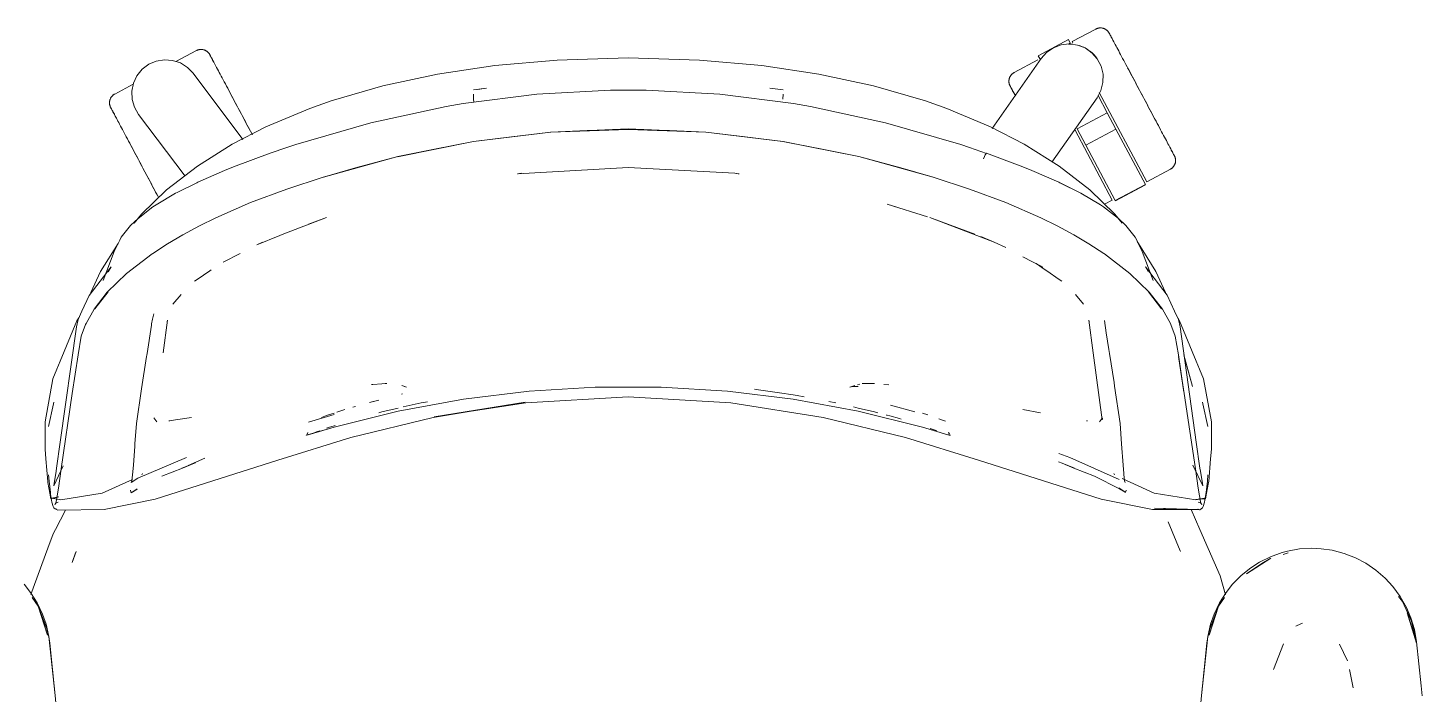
# Model space of a CAD drawing. Header units: millimetres. Extents: x 155927 to 317870, y -36033 to 97293.
# Drawn here: x 157678 to 158249, y 21610 to 21883 of the extents above; entities that cross this region are included whole.
import ezdxf

# ---------------------------------------------------------------- set-up
doc = ezdxf.new("R2010")
doc.units = ezdxf.units.MM
doc.header["$MEASUREMENT"] = 0
doc.layers.add('G-IMPT', color=8, linetype='CONTINUOUS', lineweight=9)
doc.layers.add('I-FURN', color=8, linetype='CONTINUOUS', lineweight=9)

msp = doc.modelspace()

# ---------------------------------------------------------------- linework, layer by layer
at = {"layer": 'G-IMPT'}
for p, q in [((157868.96, 21867.08), (157845.54, 21863.59)), ((157894.53, 21869.34), (157868.96, 21867.08)), ((157923.67, 21870.19), (157894.53, 21869.34)), ((157952.82, 21869.34), (157923.67, 21870.19)), ((157978.39, 21867.08), (157952.82, 21869.34)), ((158001.81, 21863.59), (157978.39, 21867.08)), ((157823.18, 21858.77), (157845.54, 21863.59)), ((158024.17, 21858.77), (158001.81, 21863.59)), ((157801.94, 21852.6), (157823.18, 21858.77)), ((157886.16, 21855.34), (157855.99, 21851.53)), ((157860.23, 21855.41), (157860.3, 21853.32)), ((157860.23, 21855.41), (157860.23, 21855.3)), ((157860.26, 21857.18), (157865.67, 21857.83)), ((157861.91, 21857.26), (157865.67, 21857.83)), ((157916.36, 21856.95), (157886.16, 21855.34)), ((157916.36, 21856.95), (157923.67, 21857.05)), ((157930.99, 21856.95), (157923.67, 21857.05)), ((157930.99, 21856.95), (157961.19, 21855.34)), ((157961.19, 21855.34), (157991.36, 21851.53)), ((157987.09, 21857.18), (157981.67, 21857.83)), ((157987.05, 21853.32), (157987.12, 21855.41)), ((157987.12, 21855.41), (157987.12, 21855.3)), ((158045.41, 21852.6), (158024.17, 21858.77)), ((157793.2, 21849.52), (157775.23, 21842.01)), ((157793.2, 21849.52), (157801.94, 21852.6)), ((157849.07, 21850.34), (157818.28, 21843.68)), ((157855.99, 21851.53), (157849.07, 21850.34)), ((157860.35, 21852.08), (157860.3, 21853.32)), ((157991.36, 21851.53), (157998.28, 21850.34)), ((158029.07, 21843.68), (157998.28, 21850.34)), ((158045.41, 21852.6), (158054.15, 21849.52)), ((158054.15, 21849.52), (158072.12, 21842.01)), ((157787.45, 21834.73), (157818.28, 21843.68)), ((158029.07, 21843.68), (158059.9, 21834.73)), ((157775.23, 21842.01), (157761.45, 21834.92)), ((157891.86, 21839.82), (157860.27, 21835.99)), ((157891.9, 21839.78), (157860.34, 21835.99)), ((157875.82, 21837.94), (157860.34, 21835.99)), ((157875.82, 21837.94), (157891.9, 21839.78)), ((157923.67, 21841.15), (157891.86, 21839.82)), ((157891.9, 21839.78), (157923.67, 21840.92)), ((157891.9, 21839.78), (157906.79, 21840.45)), ((157906.79, 21840.45), (157923.67, 21840.92)), ((157955.49, 21839.82), (157923.67, 21841.15)), ((157940.56, 21840.45), (157923.67, 21840.92)), ((157955.45, 21839.78), (157923.67, 21840.92)), ((157940.56, 21840.45), (157955.45, 21839.78)), ((157955.45, 21839.78), (157987, 21835.99)), ((157955.45, 21839.78), (157971.53, 21837.94)), ((157955.49, 21839.82), (157987.08, 21835.99)), ((157987, 21835.99), (157971.53, 21837.94)), ((158085.9, 21834.92), (158072.12, 21842.01)), ((157761.45, 21834.92), (157747.16, 21825.94)), ((157777.02, 21831.2), (157761.95, 21825.6)), ((157777.02, 21831.2), (157783.85, 21833.54)), ((157787.45, 21834.73), (157783.85, 21833.54)), ((157860.34, 21835.99), (157829.1, 21829.78)), ((157829.1, 21829.78), (157860.27, 21835.99)), ((157829.22, 21829.82), (157844.24, 21832.89)), ((157860.34, 21835.99), (157844.24, 21832.89)), ((158018.13, 21829.82), (157987, 21835.99)), ((157987, 21835.99), (158003.11, 21832.89)), ((158018.13, 21829.82), (157987.08, 21835.99)), ((158018.13, 21829.82), (158003.11, 21832.89)), ((158059.9, 21834.73), (158063.5, 21833.54)), ((158070.44, 21831.13), (158063.5, 21833.54)), ((158070.3, 21831.13), (158070.03, 21830.73)), ((158070.03, 21830.73), (158070.26, 21831.12)), ((158070.3, 21831.13), (158070.26, 21831.12)), ((158070.43, 21831.17), (158070.3, 21831.13)), ((158070.3, 21831.13), (158070.44, 21831.13)), ((158085.4, 21825.6), (158070.43, 21831.17)), ((158100.19, 21825.94), (158085.9, 21834.92)), ((157747.16, 21825.94), (157734.56, 21816.14)), ((157758.27, 21824.12), (157761.95, 21825.6)), ((157829.22, 21829.82), (157798.72, 21821.43)), ((157829.22, 21829.82), (157798.81, 21821.39)), ((157811.97, 21825.16), (157829.22, 21829.82)), ((157923.67, 21825.32), (157878.33, 21822.82)), ((157923.67, 21825.38), (157967.4, 21823.05)), ((157923.67, 21825.32), (157967.4, 21823.05)), ((158035.38, 21825.16), (158018.13, 21829.82)), ((158018.13, 21829.82), (158048.63, 21821.43)), ((158018.13, 21829.82), (158048.54, 21821.39)), ((158069.65, 21829.9), (158069.23, 21828.85)), ((158069.23, 21828.85), (158069.45, 21829.44)), ((158069.65, 21829.9), (158069.45, 21829.44)), ((158069.65, 21829.9), (158070.03, 21830.73)), ((158069.65, 21829.9), (158069.93, 21830.55)), ((158069.93, 21830.55), (158070.03, 21830.73)), ((158089.08, 21824.12), (158085.4, 21825.6)), ((158100.19, 21825.94), (158112.79, 21816.14)), ((157747.31, 21819.35), (157758.27, 21824.12)), ((157783.8, 21816.43), (157798.72, 21821.43)), ((157811.97, 21825.16), (157798.81, 21821.39)), ((157878.33, 21822.82), (157879.95, 21823.05)), ((157878.4, 21822.77), (157878.64, 21822.82)), ((157879.95, 21823.05), (157878.64, 21822.82)), ((157967.4, 21823.05), (157969.18, 21822.79)), ((157967.4, 21823.05), (157968.71, 21822.82)), ((157968.95, 21822.77), (157968.71, 21822.82)), ((158035.38, 21825.16), (158048.54, 21821.39)), ((158048.63, 21821.43), (158063.55, 21816.43)), ((158100.04, 21819.35), (158089.08, 21824.12)), ((157724.26, 21806.18), (157734.56, 21816.14)), ((157738.26, 21814.82), (157730.26, 21810.09)), ((157738.86, 21815.12), (157738.26, 21814.82)), ((157738.86, 21815.12), (157746.87, 21819.13)), ((157747.31, 21819.35), (157746.87, 21819.13)), ((157783.8, 21816.43), (157768.92, 21810.97)), ((158078.43, 21810.97), (158063.55, 21816.43)), ((158100.48, 21819.13), (158100.04, 21819.35)), ((158100.04, 21819.35), (158109.09, 21814.82)), ((158100.04, 21819.35), (158108.49, 21815.12)), ((158100.48, 21819.13), (158109.09, 21814.82)), ((158109.09, 21814.82), (158108.49, 21815.12)), ((158109.09, 21814.82), (158117.09, 21810.09)), ((158123.09, 21806.18), (158112.79, 21816.14)), ((157722.84, 21804.51), (157728.97, 21809.22)), ((157728.97, 21809.22), (157730.26, 21810.09)), ((157768.92, 21810.97), (157754.7, 21804.79)), ((158029.82, 21810.37), (158033.25, 21809.29)), ((158029.82, 21810.37), (158046.3, 21805.12)), ((158078.43, 21810.97), (158092.65, 21804.79)), ((158118.38, 21809.22), (158117.09, 21810.09)), ((158124.51, 21804.51), (158118.38, 21809.22)), ((157719.82, 21801.61), (157722.84, 21804.51)), ((157724.26, 21806.18), (157721.26, 21802.5)), ((157747.97, 21801.4), (157754.7, 21804.79)), ((157800.06, 21804.84), (157782.61, 21798.13)), ((157800.06, 21804.84), (157792.63, 21802.11)), ((158047.29, 21804.84), (158065.7, 21798.02)), ((158047.29, 21804.84), (158064.74, 21798.13)), ((158099.38, 21801.4), (158092.65, 21804.79)), ((158126.01, 21802.6), (158123.09, 21806.18)), ((158124.51, 21804.51), (158127.53, 21801.61)), ((157715.96, 21796.75), (157715.34, 21795.61)), ((157715.96, 21796.75), (157719.82, 21801.61)), ((157734.95, 21794.07), (157741.18, 21797.83)), ((157747.97, 21801.4), (157741.18, 21797.83)), ((157780.88, 21797.46), (157771.56, 21793.74)), ((157782.61, 21798.13), (157780.88, 21797.46)), ((158064.74, 21798.13), (158066.47, 21797.46)), ((158073.55, 21794.74), (158066.47, 21797.46)), ((158073.55, 21794.74), (158068.1, 21797.05)), ((158099.38, 21801.4), (158106.17, 21797.83)), ((158112.4, 21794.07), (158106.17, 21797.83)), ((158131.39, 21796.75), (158127.53, 21801.61)), ((158132.01, 21795.61), (158131.39, 21796.75)), ((157707.53, 21782.81), (157714.65, 21794.26)), ((157714.17, 21793.18), (157713.09, 21790.95)), ((157715.34, 21795.61), (157714.17, 21793.18)), ((157734.95, 21794.07), (157728.85, 21790.18)), ((157771.56, 21793.74), (157773.8, 21794.74)), ((158078.39, 21792.54), (158073.55, 21794.74)), ((158112.4, 21794.07), (158118.5, 21790.18)), ((158132.01, 21795.61), (158133.18, 21793.18)), ((158132.7, 21794.26), (158132.2, 21795.02)), ((158132.7, 21794.26), (158139.82, 21782.81)), ((158133.18, 21793.18), (158134.25, 21790.95)), ((157708.58, 21779.04), (157713.09, 21790.95)), ((157718.16, 21781.99), (157728.6, 21790.01)), ((157728.85, 21790.18), (157728.6, 21790.01)), ((157757.72, 21786.56), (157764.69, 21790.11)), ((158085.33, 21788.72), (158093.54, 21784.48)), ((158090.77, 21785.99), (158094.52, 21783.43)), ((158090.77, 21785.99), (158093.54, 21784.48)), ((158118.75, 21790.01), (158118.5, 21790.18)), ((158129.19, 21781.99), (158118.75, 21790.01)), ((158138.76, 21779.04), (158134.25, 21790.95)), ((157711.82, 21784.7), (157702.88, 21772.99)), ((157703.55, 21774.18), (157707.53, 21782.81)), ((157718.16, 21781.99), (157710.26, 21774.26)), ((157711.82, 21784.7), (157710.66, 21782.66)), ((157747.11, 21779.54), (157746.01, 21778.79)), ((157747.11, 21779.54), (157752.25, 21783.03)), ((157752.25, 21783.03), (157752.82, 21783.43)), ((158094.52, 21783.43), (158095.1, 21783.03)), ((158095.1, 21783.03), (158100.24, 21779.54)), ((158100.24, 21779.54), (158101.34, 21778.79)), ((158137.09, 21774.26), (158129.19, 21781.99)), ((158135.53, 21784.7), (158144.45, 21773.05)), ((158135.53, 21784.7), (158136.65, 21782.75)), ((158139.82, 21782.81), (158143.8, 21774.18)), ((157704.84, 21767.29), (157710.26, 21774.26)), ((157710.56, 21774.47), (157705.17, 21767.52)), ((157710.56, 21774.47), (157707.76, 21770.89)), ((158142.18, 21767.52), (158136.78, 21774.47)), ((158136.78, 21774.47), (158139.59, 21770.89)), ((158137.09, 21774.26), (158142.51, 21767.29)), ((157699.84, 21766.47), (157702.88, 21772.99)), ((157705.17, 21767.52), (157707.76, 21770.89)), ((157740.48, 21773.27), (157737.14, 21769.36)), ((158106.87, 21773.27), (158110.21, 21769.36)), ((158142.18, 21767.52), (158139.59, 21770.89)), ((158144.45, 21773.05), (158147.51, 21766.47)), ((157697.78, 21762.55), (157690.99, 21746.1)), ((157697.62, 21760.11), (157698.27, 21763.11)), ((157698.55, 21763.72), (157697.78, 21762.55)), ((157699.84, 21766.47), (157698.27, 21763.11)), ((157704.84, 21767.29), (157701.55, 21761.46)), ((157728.82, 21763.29), (157728.4, 21761.3)), ((157729.28, 21765.45), (157728.82, 21763.29)), ((157733.2, 21749.41), (157734.98, 21762.77)), ((157734.98, 21762.77), (157734.84, 21762.3)), ((158114.15, 21749.41), (158112.37, 21762.77)), ((158112.37, 21762.77), (158112.51, 21762.3)), ((158119.5, 21757.6), (158118.76, 21762.67)), ((158142.51, 21767.29), (158145.8, 21761.46)), ((158147.51, 21766.47), (158149.08, 21763.11)), ((158148.79, 21763.72), (158149.57, 21762.55)), ((158149.73, 21760.11), (158149.08, 21763.11)), ((158149.57, 21762.55), (158156.36, 21746.1)), ((157690.95, 21712.9), (157697.62, 21760.11)), ((157699.59, 21756.25), (157701.34, 21761.04)), ((157701.55, 21761.46), (157701.34, 21761.04)), ((157726.52, 21749.11), (157728.33, 21760.84)), ((157728.33, 21760.84), (157728.4, 21761.3)), ((158119.5, 21757.6), (158120.56, 21750.77)), ((158146.01, 21761.04), (158145.8, 21761.46)), ((158146.01, 21761.04), (158147.76, 21756.25)), ((158156.4, 21712.9), (158149.73, 21760.11)), ((157699.59, 21756.25), (157698.29, 21748.57)), ((158147.76, 21756.25), (158149.06, 21748.57)), ((157690.99, 21746.1), (157689.6, 21742.73)), ((157695.89, 21732.81), (157698.29, 21748.57)), ((157724.23, 21734.64), (157726.35, 21747.99)), ((157726.35, 21747.99), (157726.43, 21748.5)), ((157726.52, 21749.11), (157726.43, 21748.5)), ((158114.15, 21749.41), (158117.88, 21722.08)), ((158120.56, 21750.77), (158120.83, 21749.11)), ((158122.69, 21737.33), (158120.83, 21749.11)), ((158151.36, 21733.41), (158149.06, 21748.57)), ((158151.36, 21733.41), (158149.13, 21748)), ((158151.46, 21732.81), (158149.13, 21748)), ((158154.85, 21735.69), (158151.35, 21748.64)), ((158154.85, 21735.69), (158151.5, 21747.58)), ((158156.36, 21746.1), (158157.75, 21742.73)), ((157688, 21738.87), (157689.6, 21742.73)), ((158159.35, 21738.87), (158157.75, 21742.73)), ((157684.76, 21721.18), (157688, 21738.87)), ((157724.23, 21734.64), (157722.2, 21720.57)), ((157818.99, 21736.54), (157818.51, 21736.5)), ((157822.7, 21736.81), (157818.99, 21736.54)), ((157822.7, 21736.81), (157824.07, 21736.91)), ((157824.77, 21736.92), (157824.07, 21736.91)), ((157832.86, 21735.38), (157830.91, 21736.07)), ((157832.86, 21735.38), (157831.81, 21735.6)), ((157910.11, 21735.38), (157883.04, 21733.72)), ((157937.23, 21735.38), (157910.11, 21735.38)), ((157937.23, 21735.38), (157964.31, 21733.72)), ((157977.07, 21734.34), (157975.41, 21734.53)), ((157985.6, 21733.05), (157977.07, 21734.34)), ((158014.49, 21735.38), (158016.44, 21736.07)), ((158015.53, 21735.6), (158014.49, 21735.38)), ((158015.53, 21735.6), (158017.84, 21735.63)), ((158017.55, 21736.38), (158018.59, 21736.67)), ((158017.7, 21735.64), (158017.84, 21735.63)), ((158019.54, 21736.92), (158024.6, 21736.83)), ((158019.54, 21736.92), (158022.33, 21736.91)), ((158024.6, 21736.83), (158022.33, 21736.91)), ((158028.39, 21736.52), (158030.49, 21736.31)), ((158122.94, 21735.78), (158122.69, 21737.33)), ((158125.15, 21720.57), (158122.94, 21735.78)), ((158162.58, 21721.18), (158159.35, 21738.87)), ((157686.17, 21719.31), (157688.22, 21728.62)), ((157688.22, 21728.62), (157688.37, 21729.19)), ((157691.34, 21701.93), (157695.89, 21732.81)), ((157817.64, 21729.12), (157821.5, 21730.11)), ((157817.64, 21729.12), (157819.17, 21729.51)), ((157829.46, 21725.5), (157856.12, 21730.43)), ((157831.26, 21732.71), (157830.85, 21732.58)), ((157838.87, 21728.97), (157831.45, 21727.27)), ((157841.5, 21729.45), (157838.87, 21728.97)), ((157843.77, 21723.03), (157881.51, 21729.29)), ((157881.51, 21729.29), (157844.15, 21723.29)), ((157881.69, 21729.03), (157844.15, 21723.29)), ((157856.12, 21730.43), (157883.04, 21733.72)), ((157881.69, 21729.03), (157923.67, 21731.39)), ((157965.66, 21729.03), (157923.67, 21731.39)), ((157991.22, 21730.43), (157964.31, 21733.72)), ((158003.58, 21723.03), (157965.66, 21729.03)), ((157985.6, 21733.05), (157991.22, 21732.2)), ((157991.22, 21732.2), (157992.85, 21731.95)), ((158017.89, 21725.5), (157991.22, 21730.43)), ((157995.75, 21731.4), (157992.85, 21731.95)), ((158005.86, 21729.47), (158008.67, 21728.93)), ((158151.46, 21732.81), (158156.01, 21701.93)), ((158159.13, 21728.62), (158158.98, 21729.19)), ((158161.17, 21719.31), (158159.13, 21728.62)), ((157730.58, 21721.22), (157729.3, 21722.86)), ((157735.53, 21721.58), (157744.69, 21722.98)), ((157803.14, 21724.14), (157792.71, 21721.11)), ((157797.96, 21723.02), (157800.12, 21723.78)), ((157800.84, 21724.03), (157800.12, 21723.78)), ((157800.84, 21724.03), (157803.15, 21724.8)), ((157829.46, 21725.5), (157803.14, 21718.95)), ((157804.28, 21725.18), (157805.06, 21725.43)), ((157805.06, 21725.43), (157807.55, 21726.22)), ((157810.09, 21714.72), (157843.77, 21723.03)), ((157810.85, 21727.21), (157811.97, 21727.54)), ((157822.72, 21725.26), (157821.44, 21724.92)), ((157829.47, 21726.81), (157822.72, 21725.26)), ((158003.58, 21723.03), (158037.26, 21714.72)), ((158015.9, 21727.27), (158017.88, 21726.82)), ((158024.63, 21725.26), (158017.88, 21726.82)), ((158017.89, 21725.5), (158044.21, 21718.95)), ((158024.63, 21725.26), (158025.92, 21724.93)), ((158029.65, 21723.96), (158029.47, 21724.01)), ((158030.79, 21723.64), (158029.65, 21723.96)), ((158030.79, 21723.64), (158034.78, 21722.53)), ((158041.11, 21725.23), (158031.11, 21728.03)), ((158034.78, 21722.53), (158035.47, 21722.32)), ((158044.2, 21724.79), (158046.42, 21724.06)), ((158051.96, 21722.07), (158050.95, 21722.45)), ((158085.35, 21726.26), (158092.6, 21724.84)), ((158116.77, 21721.22), (158118.01, 21722.79)), ((158117.97, 21722.58), (158117.93, 21722.34)), ((157684.76, 21721.18), (157684.74, 21714.21)), ((157722.19, 21720.49), (157721.57, 21712.24)), ((157722.19, 21720.49), (157722.2, 21720.57)), ((157735.53, 21721.58), (157735.88, 21721.62)), ((157803.14, 21718.95), (157791.92, 21715.68)), ((157792.46, 21716.77), (157792.07, 21716.16)), ((157792.46, 21716.77), (157792.31, 21716.56)), ((157803.14, 21718.95), (157792.32, 21715.83)), ((157803.14, 21718.95), (157792.61, 21715.89)), ((157796.39, 21717.22), (157795.32, 21716.82)), ((157797.36, 21717.57), (157796.39, 21717.22)), ((157800.11, 21718.55), (157800.91, 21718.84)), ((157803.14, 21719.58), (157800.91, 21718.84)), ((157803.14, 21719.58), (157803.6, 21719.73)), ((158044.21, 21718.95), (158054.64, 21715.87)), ((158049.41, 21717.79), (158047.31, 21718.53)), ((158049.41, 21717.79), (158050.07, 21717.55)), ((158051.96, 21722.07), (158053.62, 21721.46)), ((158054.89, 21716.77), (158055.04, 21716.56)), ((158054.89, 21716.77), (158055.28, 21716.16)), ((158111.82, 21721.58), (158111.47, 21721.62)), ((158117.88, 21722.08), (158117.93, 21722.34)), ((158125.15, 21720.57), (158125.16, 21720.49)), ((158125.16, 21720.49), (158125.78, 21712.24)), ((158162.58, 21721.18), (158162.61, 21714.21)), ((157684.74, 21714.21), (157684.74, 21710.04)), ((157690.95, 21712.9), (157689.51, 21702.23)), ((157721.5, 21711.26), (157720.94, 21703.4)), ((157721.57, 21712.24), (157721.5, 21711.26)), ((157810.09, 21714.72), (157780.11, 21705.54)), ((157791.92, 21715.68), (157791.67, 21715.81)), ((157792.61, 21715.89), (157792.32, 21715.83)), ((158067.23, 21705.54), (158037.26, 21714.72)), ((158054.91, 21715.81), (158054.64, 21715.87)), ((158055.21, 21715.73), (158054.91, 21715.81)), ((158055.43, 21715.68), (158055.21, 21715.73)), ((158055.67, 21715.77), (158055.43, 21715.68)), ((158126.41, 21703.4), (158125.78, 21712.24)), ((158156.4, 21712.9), (158157.84, 21702.23)), ((158162.61, 21710.04), (158162.61, 21714.21)), ((157685.08, 21706.08), (157684.74, 21710.04)), ((157685.88, 21696.76), (157685.08, 21706.08)), ((157722.72, 21698.09), (157742.7, 21706.52)), ((157780.11, 21705.54), (157729.87, 21689.55)), ((157743.44, 21703.25), (157750.15, 21706.29)), ((158067.23, 21705.54), (158117.48, 21689.55)), ((158100.07, 21708.27), (158104.65, 21706.52)), ((158104.65, 21706.52), (158124.81, 21697.6)), ((158162.27, 21706.08), (158161.47, 21696.76)), ((158162.27, 21706.08), (158162.61, 21710.04)), ((157688.32, 21695.05), (157692.18, 21703.18)), ((157689.29, 21700.94), (157688.46, 21695.92)), ((157689.29, 21700.94), (157689.51, 21702.23)), ((157690.23, 21694.08), (157691.34, 21701.93)), ((157720.94, 21703.4), (157720.64, 21699.52)), ((157724.44, 21699.54), (157724.71, 21699.98)), ((157741.06, 21702.23), (157732.59, 21698.97)), ((157740.85, 21702.22), (157746.41, 21704.42)), ((157745.96, 21704.24), (157740.85, 21702.22)), ((157741.06, 21702.23), (157745.96, 21704.24)), ((158101.39, 21704.24), (158099.98, 21704.8)), ((158106.29, 21702.23), (158101.39, 21704.24)), ((158101.39, 21704.24), (158106.5, 21702.22)), ((158106.5, 21702.22), (158102.96, 21703.62)), ((158114.76, 21698.97), (158106.29, 21702.23)), ((158122.64, 21699.98), (158122.91, 21699.54)), ((158126.41, 21703.4), (158126.66, 21699.99)), ((158126.71, 21699.62), (158126.66, 21699.99)), ((158126.71, 21699.62), (158126.99, 21697.16)), ((158155.03, 21703.48), (158159.03, 21695.05)), ((158156.01, 21701.93), (158157.12, 21694.08)), ((158158.06, 21700.94), (158157.84, 21702.23)), ((158158.89, 21695.92), (158158.06, 21700.94)), ((157685.88, 21696.76), (157685.92, 21696.29)), ((157685.92, 21696.29), (157686.74, 21692.04)), ((157686.4, 21696.93), (157686.19, 21699.52)), ((157686.92, 21692.24), (157686.4, 21696.93)), ((157688.32, 21695.05), (157688.46, 21695.92)), ((157689.12, 21687.81), (157690.23, 21694.08)), ((157708.22, 21691.98), (157720.57, 21697.59)), ((157720.05, 21696.33), (157722.72, 21698.09)), ((157720.34, 21697.05), (157720.05, 21696.33)), ((157720.64, 21699.44), (157720.34, 21697.06)), ((157720.34, 21697.05), (157720.34, 21697.06)), ((157720.64, 21699.44), (157720.64, 21699.52)), ((158114.76, 21698.97), (158124.87, 21693.69)), ((158127.32, 21692.34), (158124.62, 21694.18)), ((158139.13, 21691.98), (158126.01, 21697.95)), ((158126.99, 21697.16), (158127.01, 21697.09)), ((158127.29, 21696.32), (158127.01, 21697.09)), ((158158.23, 21687.81), (158157.12, 21694.08)), ((158159.03, 21695.05), (158158.89, 21695.92)), ((158160.95, 21696.93), (158160.43, 21692.24)), ((158160.61, 21692.04), (158161.42, 21696.29)), ((158160.95, 21696.93), (158161.16, 21699.52)), ((158161.47, 21696.76), (158161.42, 21696.29)), ((157686.74, 21692.04), (157687.18, 21689.72)), ((157686.99, 21691.63), (157686.92, 21692.24)), ((157686.99, 21691.63), (157687.53, 21688.35)), ((157690.46, 21690.44), (157687.18, 21689.72)), ((157688.08, 21686.48), (157687.53, 21688.35)), ((157690.46, 21690.44), (157687.59, 21689.95)), ((157687.59, 21689.95), (157691.17, 21689.27)), ((157689.29, 21688.43), (157688.73, 21687.34)), ((157689.29, 21688.43), (157689.12, 21687.81)), ((157689.12, 21687.84), (157689.66, 21688.16)), ((157690.16, 21688.24), (157689.66, 21688.16)), ((157708.22, 21691.98), (157691.17, 21689.27)), ((157708.92, 21685.35), (157729.87, 21689.55)), ((157719.73, 21693.22), (157719.75, 21693.06)), ((157719.75, 21693.06), (157720.02, 21692.18)), ((157722.51, 21693.71), (157720.02, 21692.18)), ((157720.02, 21692.18), (157722.49, 21693.67)), ((157720.04, 21692.12), (157720.02, 21692.18)), ((157720.04, 21692.12), (157722.51, 21693.71)), ((158117.48, 21689.55), (158138.43, 21685.35)), ((158127.32, 21692.34), (158124.87, 21693.69)), ((158127.32, 21692.34), (158127.16, 21692.31)), ((158127.45, 21692.37), (158127.32, 21692.34)), ((158127.6, 21693.06), (158127.45, 21692.37)), ((158127.62, 21693.22), (158127.6, 21693.06)), ((158139.13, 21691.98), (158156.18, 21689.27)), ((158159.76, 21689.95), (158156.18, 21689.27)), ((158159.76, 21689.95), (158156.22, 21689.33)), ((158156.22, 21689.33), (158160.17, 21689.72)), ((158157.69, 21688.16), (158157.19, 21688.24)), ((158157.69, 21688.16), (158158.23, 21687.84)), ((158158.06, 21688.43), (158158.62, 21687.34)), ((158158.06, 21688.43), (158158.23, 21687.81)), ((158159.82, 21688.35), (158159.27, 21686.48)), ((158160.35, 21691.63), (158159.82, 21688.35)), ((158160.61, 21692.04), (158160.17, 21689.72)), ((158160.35, 21691.63), (158160.43, 21692.24)), ((157688.08, 21686.48), (157688.4, 21685.95)), ((157688.4, 21685.95), (157688.9, 21685.57)), ((157689.12, 21687.84), (157688.73, 21687.34)), ((157689.93, 21684.97), (157688.9, 21685.57)), ((157689.52, 21685.44), (157688.9, 21685.57)), ((157688.9, 21685.57), (157688.97, 21685.55)), ((157689.52, 21685.44), (157688.97, 21685.55)), ((157693.12, 21685.03), (157688.98, 21677.13)), ((157708.92, 21685.35), (157689.93, 21684.97)), ((158138.43, 21685.35), (158157.3, 21685.31)), ((158139.32, 21685.79), (158157.76, 21685.21)), ((158139.32, 21685.79), (158157.3, 21685.31)), ((158157.89, 21677.15), (158154.33, 21685.32)), ((158157.88, 21685.18), (158157.02, 21685.37)), ((158157.02, 21685.37), (158157.13, 21685.34)), ((158157.3, 21685.31), (158157.13, 21685.34)), ((158157.76, 21685.21), (158157.3, 21685.31)), ((158157.88, 21685.18), (158158.45, 21685.57)), ((158158.23, 21687.84), (158158.62, 21687.34)), ((158158.95, 21685.95), (158158.45, 21685.57)), ((158158.95, 21685.95), (158159.27, 21686.48)), ((157688.98, 21677.13), (157688.05, 21675.37)), ((158144.86, 21680.21), (158149.79, 21668.35)), ((158161.31, 21669.31), (158157.89, 21677.15)), ((157685.86, 21669.4), (157688.05, 21675.37)), ((157678.92, 21650.46), (157685.86, 21669.4)), ((157697.46, 21668.09), (157695.82, 21663.63)), ((157695.82, 21663.63), (157697.2, 21667.51)), ((157697.46, 21668.09), (157697.2, 21667.51)), ((158149.89, 21668.09), (158149.79, 21668.35)), ((158166.17, 21658.19), (158161.31, 21669.31)), ((158186.92, 21665.31), (158176.97, 21658.99)), ((158186.82, 21665.96), (158182.31, 21663.72)), ((158186.92, 21665.31), (158183.24, 21663.15)), ((158186.82, 21665.96), (158191.59, 21667.67)), ((158193.72, 21668.24), (158191.59, 21667.67)), ((158192.03, 21666.87), (158194.06, 21667.49)), ((158198.67, 21669.12), (158193.72, 21668.24)), ((158203.71, 21669.41), (158198.67, 21669.12)), ((158203.71, 21669.41), (158207.56, 21669.24)), ((158212.07, 21668.59), (158207.56, 21669.24)), ((158212.07, 21668.59), (158216.94, 21667.33)), ((158221.65, 21665.5), (158216.94, 21667.33)), ((158225.81, 21663.31), (158221.65, 21665.5)), ((158174.79, 21658.27), (158178.76, 21661.45)), ((158183.24, 21663.15), (158176.97, 21658.99)), ((158182.31, 21663.72), (158178.76, 21661.45)), ((158225.81, 21663.31), (158229.98, 21660.48)), ((158229.98, 21660.48), (158233.81, 21657.16)), ((157676.18, 21654.66), (157678.8, 21651.35)), ((158166.17, 21658.19), (158168.43, 21650.37)), ((158171.24, 21654.66), (158168.62, 21651.35)), ((158174.79, 21658.27), (158171.24, 21654.66)), ((158236.98, 21653.72), (158233.81, 21657.16)), ((157681.53, 21647.03), (157678.8, 21651.35)), ((157681.92, 21645.7), (157679.5, 21649.28)), ((158165.49, 21645.7), (158167.91, 21649.28)), ((158165.89, 21647.03), (158168.62, 21651.35)), ((158236.98, 21653.72), (158239.98, 21649.63)), ((158239.28, 21649.68), (158240.88, 21647.57)), ((158242.49, 21645.19), (158239.98, 21649.63)), ((157681.53, 21647.03), (157683.72, 21642.45)), ((157681.92, 21645.7), (157682.83, 21643)), ((157681.92, 21645.7), (157685.74, 21633.85)), ((157685.53, 21636.48), (157682.33, 21644.67)), ((157682.83, 21643), (157685.74, 21633.85)), ((158165.49, 21645.7), (158161.68, 21633.85)), ((158164.59, 21643), (158161.68, 21633.85)), ((158161.89, 21636.48), (158165.09, 21644.67)), ((158165.89, 21647.03), (158163.7, 21642.45)), ((158165.49, 21645.7), (158164.59, 21643)), ((158244.62, 21639.5), (158240.88, 21647.57)), ((158242.49, 21645.19), (158244.3, 21640.96)), ((158246.66, 21630.53), (158242.83, 21643)), ((158242.83, 21643), (158245.74, 21633.85)), ((157683.72, 21642.45), (157685.17, 21638.31)), ((157686.32, 21633.35), (157685.17, 21638.31)), ((158161.09, 21633.35), (158162.25, 21638.31)), ((158163.7, 21642.45), (158162.25, 21638.31)), ((158197.66, 21637.78), (158197.21, 21637.49)), ((158199.88, 21638.8), (158197.66, 21637.78)), ((158244.3, 21640.96), (158245.77, 21636.09)), ((158244.62, 21639.5), (158246.53, 21631.1)), ((157686.11, 21633.43), (157685.53, 21636.48)), ((157686.32, 21633.35), (157688.78, 21610.4)), ((157686.32, 21633.35), (157686.66, 21630.53)), ((157686.32, 21633.35), (157688.68, 21611.92)), ((158161.09, 21633.35), (158158.64, 21610.4)), ((158161.09, 21633.35), (158158.74, 21611.92)), ((158161.09, 21633.35), (158160.76, 21630.53)), ((158161.31, 21633.43), (158161.89, 21636.48)), ((158246.66, 21630.53), (158245.74, 21633.85)), ((158246.66, 21631.05), (158245.77, 21636.09)), ((158248.57, 21613.12), (158246.66, 21631.05)), ((157688.78, 21610.4), (157686.66, 21630.53)), ((158158.64, 21610.4), (158160.76, 21630.53)), ((158187.99, 21619.83), (158192.14, 21630.26)), ((158215.09, 21630.16), (158218.35, 21623.38)), ((158220.69, 21612.33), (158219.12, 21619.77)), ((157688.68, 21611.92), (157689.66, 21600.52)), ((158158.74, 21611.92), (158157.75, 21600.52)), ((158248.91, 21608.99), (158248.57, 21613.12))]:
    msp.add_line(p, q, dxfattribs=at)
at = {"layer": 'I-FURN'}
for p, q in [((158116.01, 21882.35), (158116.17, 21882.39)), ((158116.17, 21882.39), (158116.32, 21882.43)), ((158116.32, 21882.43), (158116.48, 21882.46)), ((158116.48, 21882.46), (158116.64, 21882.48)), ((158116.64, 21882.48), (158116.8, 21882.5)), ((158116.8, 21882.5), (158116.96, 21882.51)), ((158116.96, 21882.51), (158117.12, 21882.51)), ((158117.12, 21882.51), (158117.28, 21882.51)), ((158117.28, 21882.51), (158117.44, 21882.5)), ((158117.44, 21882.5), (158117.61, 21882.49)), ((158117.61, 21882.49), (158117.77, 21882.47)), ((158117.77, 21882.47), (158117.92, 21882.44)), ((158117.92, 21882.44), (158118.08, 21882.41)), ((158118.08, 21882.41), (158118.24, 21882.37)), ((158118.24, 21882.37), (158118.39, 21882.32)), ((158104.02, 21877.7), (158091.66, 21871.13)), ((158104.02, 21877.7), (158104.76, 21876.31)), ((158115.27, 21882.04), (158105.58, 21876.89)), ((158105.78, 21876.52), (158105.58, 21876.89)), ((158115.27, 21882.04), (158115.41, 21882.12)), ((158115.41, 21882.12), (158115.56, 21882.18)), ((158115.56, 21882.18), (158115.71, 21882.24)), ((158115.71, 21882.24), (158115.86, 21882.3)), ((158115.86, 21882.3), (158116.01, 21882.35)), ((158118.39, 21882.32), (158118.54, 21882.27)), ((158118.54, 21882.27), (158118.69, 21882.21)), ((158118.69, 21882.21), (158118.84, 21882.15)), ((158118.84, 21882.15), (158118.99, 21882.08)), ((158118.99, 21882.08), (158119.13, 21882)), ((158119.13, 21882), (158119.27, 21881.92)), ((158119.27, 21881.92), (158119.4, 21881.83)), ((158119.4, 21881.83), (158119.54, 21881.74)), ((158119.54, 21881.74), (158119.66, 21881.64)), ((158119.66, 21881.64), (158119.79, 21881.54)), ((158119.79, 21881.54), (158119.91, 21881.43)), ((158119.91, 21881.43), (158120.02, 21881.32)), ((158120.02, 21881.32), (158120.14, 21881.2)), ((158120.14, 21881.2), (158120.24, 21881.08)), ((158120.24, 21881.08), (158120.34, 21880.95)), ((158120.34, 21880.95), (158120.44, 21880.82)), ((158120.44, 21880.82), (158120.53, 21880.69)), ((158120.53, 21880.69), (158120.62, 21880.56)), ((158120.62, 21880.56), (158120.7, 21880.42)), ((158120.7, 21880.42), (158120.72, 21880.38)), ((158120.72, 21880.38), (158120.73, 21880.36)), ((158120.72, 21880.37), (158120.72, 21880.38)), ((158120.74, 21880.33), (158120.72, 21880.37)), ((158120.73, 21880.36), (158120.76, 21880.3)), ((158120.79, 21880.25), (158120.74, 21880.33)), ((158120.76, 21880.3), (158120.81, 21880.2)), ((158120.85, 21880.13), (158120.79, 21880.25)), ((158120.81, 21880.2), (158120.89, 21880.06)), ((158120.94, 21879.96), (158120.85, 21880.13)), ((158120.89, 21880.06), (158120.98, 21879.88)), ((158121.04, 21879.76), (158120.94, 21879.96)), ((158120.98, 21879.88), (158121.1, 21879.66)), ((158121.17, 21879.52), (158121.04, 21879.76)), ((158121.1, 21879.66), (158121.24, 21879.4)), ((158121.32, 21879.24), (158121.17, 21879.52)), ((158121.24, 21879.4), (158121.39, 21879.1)), ((158121.49, 21878.92), (158121.32, 21879.24)), ((158121.39, 21879.1), (158121.57, 21878.77)), ((158121.68, 21878.57), (158121.49, 21878.92)), ((158121.57, 21878.77), (158121.77, 21878.39)), ((158121.89, 21878.18), (158121.68, 21878.57)), ((158121.77, 21878.39), (158121.99, 21877.98)), ((158122.12, 21877.75), (158121.89, 21878.18)), ((158121.99, 21877.98), (158122.23, 21877.54)), ((158122.36, 21877.28), (158122.12, 21877.75)), ((158122.23, 21877.54), (158122.48, 21877.05)), ((158122.63, 21876.78), (158122.36, 21877.28)), ((158122.48, 21877.05), (158122.76, 21876.54)), ((158122.91, 21876.24), (158122.63, 21876.78)), ((157746.79, 21873.22), (157738.38, 21868.75)), ((157746.79, 21873.22), (157746.94, 21873.3)), ((157746.94, 21873.3), (157747.08, 21873.36)), ((157747.08, 21873.36), (157747.23, 21873.42)), ((157747.23, 21873.42), (157747.38, 21873.48)), ((157747.38, 21873.48), (157747.54, 21873.53)), ((157747.54, 21873.53), (157747.69, 21873.57)), ((157747.69, 21873.57), (157747.85, 21873.61)), ((157747.85, 21873.61), (157748.01, 21873.64)), ((157748.01, 21873.64), (157748.17, 21873.66)), ((157748.17, 21873.66), (157748.33, 21873.68)), ((157748.33, 21873.68), (157748.49, 21873.69)), ((157748.49, 21873.69), (157748.65, 21873.7)), ((157748.65, 21873.7), (157748.81, 21873.69)), ((157748.81, 21873.69), (157748.97, 21873.69)), ((157748.97, 21873.69), (157749.13, 21873.67)), ((157749.13, 21873.67), (157749.29, 21873.65)), ((157749.29, 21873.65), (157749.45, 21873.62)), ((157749.45, 21873.62), (157749.61, 21873.59)), ((157749.61, 21873.59), (157749.77, 21873.55)), ((157749.77, 21873.55), (157749.92, 21873.5)), ((157749.92, 21873.5), (157750.07, 21873.45)), ((157750.07, 21873.45), (157750.22, 21873.39)), ((157750.22, 21873.39), (157750.37, 21873.33)), ((157750.37, 21873.33), (157750.52, 21873.26)), ((157750.52, 21873.26), (157750.66, 21873.18)), ((157750.66, 21873.18), (157750.8, 21873.1)), ((157750.8, 21873.1), (157750.93, 21873.01)), ((157750.93, 21873.01), (157751.06, 21872.92)), ((157751.06, 21872.92), (157751.19, 21872.82)), ((157751.19, 21872.82), (157751.32, 21872.72)), ((157751.32, 21872.72), (157751.44, 21872.61)), ((157751.44, 21872.61), (157751.55, 21872.5)), ((157751.55, 21872.5), (157751.66, 21872.38)), ((157751.66, 21872.38), (157751.77, 21872.26)), ((157751.77, 21872.26), (157751.87, 21872.13)), ((157751.87, 21872.13), (157751.97, 21872.01)), ((157751.97, 21872.01), (157752.06, 21871.87)), ((157752.06, 21871.87), (157752.14, 21871.74)), ((157752.14, 21871.74), (157752.22, 21871.6)), ((157752.22, 21871.6), (157752.24, 21871.56)), ((157752.24, 21871.56), (157752.25, 21871.54)), ((157752.25, 21871.55), (157752.24, 21871.56)), ((157752.27, 21871.51), (157752.25, 21871.55)), ((157752.25, 21871.54), (157752.29, 21871.48)), ((157752.31, 21871.43), (157752.27, 21871.51)), ((157752.29, 21871.48), (157752.34, 21871.38)), ((157752.38, 21871.31), (157752.31, 21871.43)), ((157752.34, 21871.38), (157752.41, 21871.24)), ((157752.46, 21871.14), (157752.38, 21871.31)), ((157752.41, 21871.24), (157752.51, 21871.06)), ((157752.57, 21870.94), (157752.46, 21871.14)), ((157752.51, 21871.06), (157752.63, 21870.84)), ((157752.7, 21870.7), (157752.57, 21870.94)), ((158092.4, 21869.74), (158091.66, 21871.13)), ((158092.81, 21869.97), (158095.07, 21872.48)), ((158095.07, 21872.48), (158097.86, 21874.38)), ((158097.86, 21874.38), (158101.02, 21875.56)), ((158101.02, 21875.56), (158104.37, 21875.94)), ((158104, 21875.91), (158104.76, 21876.31)), ((158104.37, 21875.94), (158107.72, 21875.51)), ((158104.76, 21876.31), (158104.71, 21876.4)), ((158107.72, 21875.51), (158110.86, 21874.29)), ((158110.86, 21874.29), (158113.63, 21872.36)), ((158114.49, 21871.52), (158111.7, 21873.82)), ((158113.63, 21872.36), (158115.85, 21869.82)), ((158115.64, 21870.1), (158114.49, 21871.52)), ((158122.76, 21876.54), (158123.05, 21875.99)), ((158123.22, 21875.67), (158122.91, 21876.24)), ((158123.05, 21875.99), (158123.36, 21875.4)), ((158123.54, 21875.07), (158123.22, 21875.67)), ((158123.87, 21874.44), (158123.54, 21875.07)), ((158124.23, 21873.78), (158123.87, 21874.44)), ((158124.6, 21873.08), (158124.23, 21873.78)), ((158124.98, 21872.36), (158124.6, 21873.08)), ((158125.38, 21871.61), (158124.98, 21872.36)), ((158125.79, 21870.83), (158125.38, 21871.61)), ((157722.41, 21862.95), (157724.54, 21865.57)), ((157724.54, 21865.57), (157727.24, 21867.6)), ((157727.24, 21867.6), (157730.34, 21868.92)), ((157730.34, 21868.92), (157733.67, 21869.47)), ((157733.67, 21869.47), (157737.03, 21869.2)), ((157737.03, 21869.2), (157740.23, 21868.14)), ((157740.23, 21868.14), (157743.08, 21866.34)), ((157743.08, 21866.34), (157745.42, 21863.91)), ((157752.63, 21870.84), (157752.76, 21870.58)), ((157752.85, 21870.42), (157752.7, 21870.7)), ((157752.76, 21870.58), (157752.92, 21870.28)), ((157753.02, 21870.1), (157752.85, 21870.42)), ((157752.92, 21870.28), (157753.1, 21869.95)), ((157753.21, 21869.75), (157753.02, 21870.1)), ((157753.1, 21869.95), (157753.3, 21869.57)), ((157753.41, 21869.36), (157753.21, 21869.75)), ((157753.3, 21869.57), (157753.52, 21869.16)), ((157753.64, 21868.93), (157753.41, 21869.36)), ((157753.52, 21869.16), (157753.75, 21868.72)), ((157753.89, 21868.46), (157753.64, 21868.93)), ((157753.75, 21868.72), (157754.01, 21868.23)), ((157754.16, 21867.96), (157753.89, 21868.46)), ((157754.01, 21868.23), (157754.29, 21867.72)), ((157754.44, 21867.42), (157754.16, 21867.96)), ((157754.29, 21867.72), (157754.58, 21867.17)), ((157754.74, 21866.86), (157754.44, 21867.42)), ((157754.58, 21867.17), (157754.89, 21866.58)), ((157755.06, 21866.25), (157754.74, 21866.86)), ((157755.4, 21865.62), (157755.06, 21866.25)), ((157755.75, 21864.96), (157755.4, 21865.62)), ((158072.8, 21841.38), (158092.81, 21869.97)), ((158091.45, 21869.38), (158081.77, 21864.23)), ((158092.35, 21869.82), (158092.4, 21869.74)), ((158115.85, 21869.82), (158117.39, 21866.82)), ((158117.39, 21866.82), (158118.18, 21863.54)), ((158126.22, 21870.03), (158125.79, 21870.83)), ((158126.65, 21869.21), (158126.22, 21870.03)), ((158127.11, 21868.36), (158126.65, 21869.21)), ((158127.57, 21867.49), (158127.11, 21868.36)), ((158128.04, 21866.61), (158127.57, 21867.49)), ((158128.52, 21865.7), (158128.04, 21866.61)), ((158128.26, 21866.19), (158128.74, 21865.28)), ((158129.01, 21864.78), (158128.52, 21865.7)), ((158128.74, 21865.28), (158129.24, 21864.35)), ((157720.3, 21856.6), (157720.97, 21859.9)), ((157720.97, 21859.9), (157722.41, 21862.95)), ((157745.42, 21863.91), (157765.82, 21836.84)), ((157756.12, 21864.26), (157755.75, 21864.96)), ((157756.51, 21863.54), (157756.12, 21864.26)), ((157756.91, 21862.79), (157756.51, 21863.54)), ((157757.32, 21862.01), (157756.91, 21862.79)), ((157757.74, 21861.21), (157757.32, 21862.01)), ((157758.18, 21860.39), (157757.74, 21861.21)), ((157758.63, 21859.54), (157758.18, 21860.39)), ((157759.09, 21858.67), (157758.63, 21859.54)), ((158079.63, 21860.8), (158079.64, 21860.96)), ((158079.63, 21860.64), (158079.63, 21860.8)), ((158079.63, 21860.48), (158079.63, 21860.64)), ((158079.64, 21860.32), (158079.63, 21860.48)), ((158079.64, 21860.96), (158079.65, 21861.12)), ((158079.66, 21860.16), (158079.64, 21860.32)), ((158079.65, 21861.12), (158079.68, 21861.28)), ((158079.69, 21860), (158079.66, 21860.16)), ((158079.68, 21861.28), (158079.7, 21861.44)), ((158079.72, 21859.84), (158079.69, 21860)), ((158079.7, 21861.44), (158079.74, 21861.6)), ((158079.75, 21859.68), (158079.72, 21859.84)), ((158079.74, 21861.6), (158079.78, 21861.75)), ((158079.8, 21859.53), (158079.75, 21859.68)), ((158079.78, 21861.75), (158079.82, 21861.91)), ((158079.84, 21859.37), (158079.8, 21859.53)), ((158079.82, 21861.91), (158079.88, 21862.06)), ((158079.88, 21862.06), (158079.93, 21862.21)), ((158079.93, 21862.21), (158080, 21862.36)), ((158080, 21862.36), (158080.07, 21862.5)), ((158080.07, 21862.5), (158080.14, 21862.65)), ((158080.14, 21862.65), (158080.23, 21862.78)), ((158080.23, 21862.78), (158080.31, 21862.92)), ((158080.31, 21862.92), (158080.41, 21863.05)), ((158080.41, 21863.05), (158080.5, 21863.18)), ((158080.5, 21863.18), (158080.61, 21863.3)), ((158080.61, 21863.3), (158080.71, 21863.42)), ((158080.71, 21863.42), (158080.83, 21863.54)), ((158080.83, 21863.54), (158080.94, 21863.65)), ((158080.94, 21863.65), (158081.06, 21863.76)), ((158081.06, 21863.76), (158081.19, 21863.86)), ((158081.19, 21863.86), (158081.32, 21863.95)), ((158081.32, 21863.95), (158081.45, 21864.05)), ((158081.45, 21864.05), (158081.59, 21864.13)), ((158081.59, 21864.13), (158081.73, 21864.21)), ((158081.73, 21864.21), (158081.77, 21864.23)), ((158118.16, 21860.17), (158117.33, 21856.9)), ((158118.18, 21863.54), (158118.16, 21860.17)), ((158129.51, 21863.84), (158129.01, 21864.78)), ((158129.24, 21864.35), (158129.74, 21863.4)), ((158130.01, 21862.89), (158129.51, 21863.84)), ((158129.74, 21863.4), (158130.25, 21862.45)), ((158130.53, 21861.93), (158130.01, 21862.89)), ((158130.25, 21862.45), (158130.76, 21861.48)), ((158131.05, 21860.95), (158130.53, 21861.93)), ((158130.76, 21861.48), (158131.29, 21860.5)), ((158131.57, 21859.97), (158131.05, 21860.95)), ((158131.29, 21860.5), (158131.81, 21859.51)), ((158132.1, 21858.98), (158131.57, 21859.97)), ((158131.81, 21859.51), (158132.34, 21858.52)), ((157711.6, 21853.68), (157711.67, 21853.83)), ((157711.67, 21853.83), (157711.75, 21853.96)), ((157711.75, 21853.96), (157711.84, 21854.1)), ((157711.84, 21854.1), (157711.93, 21854.23)), ((157711.93, 21854.23), (157712.03, 21854.36)), ((157712.03, 21854.36), (157712.13, 21854.48)), ((157712.13, 21854.48), (157712.24, 21854.6)), ((157712.24, 21854.6), (157712.35, 21854.72)), ((157712.35, 21854.72), (157712.47, 21854.83)), ((157712.47, 21854.83), (157712.59, 21854.94)), ((157712.59, 21854.94), (157712.72, 21855.04)), ((157712.72, 21855.04), (157712.85, 21855.13)), ((157712.85, 21855.13), (157712.98, 21855.23)), ((157712.98, 21855.23), (157713.12, 21855.31)), ((157713.12, 21855.31), (157713.26, 21855.39)), ((157713.26, 21855.39), (157713.29, 21855.41)), ((157720.88, 21859.44), (157713.29, 21855.41)), ((157720.44, 21853.23), (157720.3, 21856.6)), ((157759.57, 21857.79), (157759.09, 21858.67)), ((157760.05, 21856.88), (157759.57, 21857.79)), ((157759.79, 21857.37), (157760.27, 21856.46)), ((157760.54, 21855.96), (157760.05, 21856.88)), ((157760.27, 21856.46), (157760.77, 21855.53)), ((157761.04, 21855.02), (157760.54, 21855.96)), ((157760.77, 21855.53), (157761.27, 21854.58)), ((157761.54, 21854.07), (157761.04, 21855.02)), ((157761.27, 21854.58), (157761.78, 21853.63)), ((157762.05, 21853.11), (157761.54, 21854.07)), ((158079.9, 21859.22), (158079.84, 21859.37)), ((158079.96, 21859.07), (158079.9, 21859.22)), ((158080.03, 21858.92), (158079.96, 21859.07)), ((158080.1, 21858.78), (158080.03, 21858.92)), ((158080.13, 21858.73), (158080.1, 21858.78)), ((158080.1, 21858.78), (158080.1, 21858.78)), ((158080.1, 21858.78), (158080.11, 21858.76)), ((158080.11, 21858.76), (158080.14, 21858.7)), ((158080.17, 21858.65), (158080.13, 21858.73)), ((158080.14, 21858.7), (158080.2, 21858.6)), ((158080.23, 21858.53), (158080.17, 21858.65)), ((158080.2, 21858.6), (158080.27, 21858.46)), ((158080.32, 21858.37), (158080.23, 21858.53)), ((158080.27, 21858.46), (158080.37, 21858.28)), ((158080.43, 21858.17), (158080.32, 21858.37)), ((158080.37, 21858.28), (158080.48, 21858.06)), ((158080.56, 21857.93), (158080.43, 21858.17)), ((158080.48, 21858.06), (158080.62, 21857.8)), ((158080.7, 21857.65), (158080.56, 21857.93)), ((158080.62, 21857.8), (158080.78, 21857.51)), ((158080.87, 21857.33), (158080.7, 21857.65)), ((158080.78, 21857.51), (158080.96, 21857.17)), ((158081.06, 21856.97), (158080.87, 21857.33)), ((158080.96, 21857.17), (158081.16, 21856.8)), ((158081.27, 21856.58), (158081.06, 21856.97)), ((158081.16, 21856.8), (158081.37, 21856.39)), ((158081.5, 21856.15), (158081.27, 21856.58)), ((158081.37, 21856.39), (158081.61, 21855.94)), ((158081.75, 21855.68), (158081.5, 21856.15)), ((158081.61, 21855.94), (158081.87, 21855.46)), ((158082.01, 21855.18), (158081.75, 21855.68)), ((158081.87, 21855.46), (158082.14, 21854.94)), ((158082.3, 21854.65), (158082.01, 21855.18)), ((158115.74, 21853.92), (158097.23, 21827.49)), ((158117.33, 21856.9), (158115.74, 21853.92)), ((158116.2, 21854.79), (158119.95, 21847.73)), ((158136.1, 21819.5), (158116.63, 21856.11)), ((158132.63, 21857.98), (158132.1, 21858.98)), ((158132.34, 21858.52), (158132.87, 21857.52)), ((158133.16, 21856.98), (158132.63, 21857.98)), ((158132.87, 21857.52), (158133.4, 21856.52)), ((158133.69, 21855.97), (158133.16, 21856.98)), ((158133.4, 21856.52), (158133.94, 21855.51)), ((158134.23, 21854.97), (158133.69, 21855.97)), ((158133.94, 21855.51), (158134.47, 21854.51)), ((158134.76, 21853.96), (158134.23, 21854.97)), ((158134.47, 21854.51), (158135.01, 21853.5)), ((158135.29, 21852.96), (158134.76, 21853.96)), ((157711.16, 21851.98), (157711.17, 21852.14)), ((157711.16, 21851.82), (157711.16, 21851.98)), ((157711.16, 21851.66), (157711.16, 21851.82)), ((157711.17, 21851.5), (157711.16, 21851.66)), ((157711.17, 21852.14), (157711.18, 21852.3)), ((157711.19, 21851.34), (157711.17, 21851.5)), ((157711.18, 21852.3), (157711.2, 21852.46)), ((157711.21, 21851.18), (157711.19, 21851.34)), ((157711.2, 21852.46), (157711.23, 21852.62)), ((157711.24, 21851.02), (157711.21, 21851.18)), ((157711.23, 21852.62), (157711.26, 21852.78)), ((157711.28, 21850.86), (157711.24, 21851.02)), ((157711.26, 21852.78), (157711.3, 21852.93)), ((157711.32, 21850.71), (157711.28, 21850.86)), ((157711.3, 21852.93), (157711.35, 21853.09)), ((157711.37, 21850.55), (157711.32, 21850.71)), ((157711.35, 21853.09), (157711.4, 21853.24)), ((157711.43, 21850.4), (157711.37, 21850.55)), ((157711.4, 21853.24), (157711.46, 21853.39)), ((157711.49, 21850.25), (157711.43, 21850.4)), ((157711.46, 21853.39), (157711.53, 21853.54)), ((157711.56, 21850.11), (157711.49, 21850.25)), ((157711.53, 21853.54), (157711.6, 21853.68)), ((157711.63, 21849.96), (157711.56, 21850.11)), ((157711.65, 21849.91), (157711.63, 21849.96)), ((157711.63, 21849.96), (157711.63, 21849.96)), ((157711.63, 21849.96), (157711.64, 21849.94)), ((157711.64, 21849.94), (157711.67, 21849.88)), ((157711.7, 21849.83), (157711.65, 21849.91)), ((157711.67, 21849.88), (157711.72, 21849.78)), ((157711.76, 21849.71), (157711.7, 21849.83)), ((157711.72, 21849.78), (157711.8, 21849.64)), ((157711.85, 21849.55), (157711.76, 21849.71)), ((157711.8, 21849.64), (157711.89, 21849.46)), ((157711.96, 21849.35), (157711.85, 21849.55)), ((157711.89, 21849.46), (157712.01, 21849.24)), ((157712.08, 21849.11), (157711.96, 21849.35)), ((157712.01, 21849.24), (157712.15, 21848.98)), ((157712.23, 21848.83), (157712.08, 21849.11)), ((157712.15, 21848.98), (157712.31, 21848.69)), ((157712.4, 21848.51), (157712.23, 21848.83)), ((157712.31, 21848.69), (157712.49, 21848.35)), ((157712.59, 21848.15), (157712.4, 21848.51)), ((157712.49, 21848.35), (157712.68, 21847.98)), ((157712.8, 21847.76), (157712.59, 21848.15)), ((157721.38, 21849.99), (157720.44, 21853.23)), ((157723.07, 21847.07), (157721.38, 21849.99)), ((157761.78, 21853.63), (157762.29, 21852.66)), ((157762.57, 21852.13), (157762.05, 21853.11)), ((157762.29, 21852.66), (157762.81, 21851.68)), ((157763.1, 21851.15), (157762.57, 21852.13)), ((157762.81, 21851.68), (157763.34, 21850.69)), ((157763.62, 21850.16), (157763.1, 21851.15)), ((157763.34, 21850.69), (157763.87, 21849.7)), ((157764.15, 21849.16), (157763.62, 21850.16)), ((157763.87, 21849.7), (157764.4, 21848.7)), ((157764.69, 21848.16), (157764.15, 21849.16)), ((157764.4, 21848.7), (157764.93, 21847.7)), ((157765.22, 21847.15), (157764.69, 21848.16)), ((158135.01, 21853.5), (158135.54, 21852.5)), ((158135.83, 21851.96), (158135.29, 21852.96)), ((158135.54, 21852.5), (158136.07, 21851.5)), ((158136.35, 21850.97), (158135.83, 21851.96)), ((158136.07, 21851.5), (158136.6, 21850.51)), ((158136.88, 21849.98), (158136.35, 21850.97)), ((158136.6, 21850.51), (158137.12, 21849.53)), ((158137.4, 21849), (158136.88, 21849.98)), ((158137.12, 21849.53), (158137.64, 21848.55)), ((158137.91, 21848.03), (158137.4, 21849)), ((158137.64, 21848.55), (158138.15, 21847.59)), ((157712.68, 21847.98), (157712.9, 21847.57)), ((157713.03, 21847.33), (157712.8, 21847.76)), ((157712.9, 21847.57), (157713.14, 21847.12)), ((157713.27, 21846.87), (157713.03, 21847.33)), ((157713.14, 21847.12), (157713.4, 21846.64)), ((157713.54, 21846.36), (157713.27, 21846.87)), ((157713.4, 21846.64), (157713.67, 21846.12)), ((157713.83, 21845.83), (157713.54, 21846.36)), ((157713.67, 21846.12), (157713.96, 21845.57)), ((157714.13, 21845.26), (157713.83, 21845.83)), ((157713.96, 21845.57), (157714.27, 21844.99)), ((157714.27, 21844.99), (157714.6, 21844.37)), ((157714.6, 21844.37), (157714.95, 21843.72)), ((157714.95, 21843.72), (157715.31, 21843.04)), ((157715.31, 21843.04), (157715.68, 21842.34)), ((157742.15, 21821.75), (157723.07, 21847.07)), ((157764.93, 21847.7), (157765.47, 21846.69)), ((157765.75, 21846.15), (157765.22, 21847.15)), ((157765.47, 21846.69), (157766, 21845.69)), ((157766.29, 21845.14), (157765.75, 21846.15)), ((157766, 21845.69), (157766.53, 21844.68)), ((157766.82, 21844.14), (157766.29, 21845.14)), ((157766.53, 21844.68), (157767.07, 21843.68)), ((157767.35, 21843.14), (157766.82, 21844.14)), ((157767.07, 21843.68), (157767.6, 21842.68)), ((157767.88, 21842.15), (157767.35, 21843.14)), ((157767.6, 21842.68), (157768.12, 21841.69)), ((158119.95, 21847.73), (158107.59, 21841.16)), ((158119.95, 21847.73), (158123.49, 21841.09)), ((158138.42, 21847.08), (158137.91, 21848.03)), ((158138.15, 21847.59), (158138.66, 21846.64)), ((158138.93, 21846.13), (158138.42, 21847.08)), ((158138.66, 21846.64), (158139.15, 21845.7)), ((158139.42, 21845.2), (158138.93, 21846.13)), ((158139.15, 21845.7), (158139.64, 21844.78)), ((158139.91, 21844.29), (158139.42, 21845.2)), ((158139.64, 21844.78), (158140.13, 21843.87)), ((158140.38, 21843.39), (158139.91, 21844.29)), ((158140.13, 21843.87), (158140.6, 21842.99)), ((158140.85, 21842.51), (158140.38, 21843.39)), ((158140.6, 21842.99), (158141.06, 21842.12)), ((158141.3, 21841.66), (158140.85, 21842.51)), ((157715.68, 21842.34), (157716.07, 21841.6)), ((157716.07, 21841.6), (157716.48, 21840.84)), ((157716.48, 21840.84), (157716.9, 21840.05)), ((157716.9, 21840.05), (157717.33, 21839.24)), ((157717.33, 21839.24), (157717.77, 21838.41)), ((157718.02, 21837.95), (157717.57, 21838.79)), ((157717.77, 21838.41), (157718.23, 21837.55)), ((157718.48, 21837.08), (157718.02, 21837.95)), ((157718.23, 21837.55), (157718.69, 21836.67)), ((157718.95, 21836.19), (157718.48, 21837.08)), ((157718.69, 21836.67), (157719.17, 21835.78)), ((157768.41, 21841.16), (157767.88, 21842.15)), ((157768.12, 21841.69), (157768.65, 21840.71)), ((157768.93, 21840.18), (157768.41, 21841.16)), ((157768.65, 21840.71), (157769.16, 21839.73)), ((157769.44, 21839.21), (157768.93, 21840.18)), ((157769.16, 21839.73), (157769.68, 21838.77)), ((158121.97, 21811.99), (158106.71, 21840.69)), ((158111.12, 21834.51), (158107.59, 21841.16)), ((158123.49, 21841.09), (158111.12, 21834.51)), ((158123.49, 21841.09), (158135.56, 21818.38)), ((158141.06, 21842.12), (158141.51, 21841.27)), ((158141.75, 21840.82), (158141.3, 21841.66)), ((158142.18, 21840.01), (158141.75, 21840.82)), ((158142.6, 21839.22), (158142.18, 21840.01)), ((158143, 21838.46), (158142.6, 21839.22)), ((158143.39, 21837.73), (158143, 21838.46)), ((158143.77, 21837.02), (158143.39, 21837.73)), ((158144.13, 21836.34), (158143.77, 21837.02)), ((157719.43, 21835.29), (157718.95, 21836.19)), ((157719.17, 21835.78), (157719.66, 21834.86)), ((157719.92, 21834.36), (157719.43, 21835.29)), ((157719.66, 21834.86), (157720.15, 21833.93)), ((157720.42, 21833.42), (157719.92, 21834.36)), ((157720.15, 21833.93), (157720.65, 21832.99)), ((157720.93, 21832.47), (157720.42, 21833.42)), ((157720.65, 21832.99), (157721.16, 21832.03)), ((157721.44, 21831.51), (157720.93, 21832.47)), ((157721.16, 21832.03), (157721.68, 21831.06)), ((157721.96, 21830.54), (157721.44, 21831.51)), ((157721.68, 21831.06), (157722.2, 21830.08)), ((158123.2, 21811.81), (158111.12, 21834.51)), ((158144.47, 21835.69), (158144.13, 21836.34)), ((158144.8, 21835.08), (158144.47, 21835.69)), ((158145.11, 21834.49), (158144.8, 21835.08)), ((158144.95, 21834.8), (158145.25, 21834.24)), ((158145.41, 21833.94), (158145.11, 21834.49)), ((158145.25, 21834.24), (158145.53, 21833.7)), ((158145.68, 21833.42), (158145.41, 21833.94)), ((158145.53, 21833.7), (158145.8, 21833.2)), ((158145.94, 21832.94), (158145.68, 21833.42)), ((158145.8, 21833.2), (158146.05, 21832.73)), ((158146.17, 21832.5), (158145.94, 21832.94)), ((158146.05, 21832.73), (158146.28, 21832.3)), ((158146.39, 21832.09), (158146.17, 21832.5)), ((158146.28, 21832.3), (158146.49, 21831.91)), ((158146.59, 21831.71), (158146.39, 21832.09)), ((158146.49, 21831.91), (158146.68, 21831.55)), ((158146.77, 21831.38), (158146.59, 21831.71)), ((158146.68, 21831.55), (158146.84, 21831.24)), ((158146.93, 21831.08), (158146.77, 21831.38)), ((158146.84, 21831.24), (158146.99, 21830.96)), ((158147.06, 21830.82), (158146.93, 21831.08)), ((158146.99, 21830.96), (158147.12, 21830.72)), ((157722.48, 21829.55), (157721.96, 21830.54)), ((157722.2, 21830.08), (157722.72, 21829.1)), ((157723.01, 21828.56), (157722.48, 21829.55)), ((157722.72, 21829.1), (157723.25, 21828.1)), ((157723.54, 21827.56), (157723.01, 21828.56)), ((157723.25, 21828.1), (157723.78, 21827.1)), ((157724.07, 21826.56), (157723.54, 21827.56)), ((157723.78, 21827.1), (157724.32, 21826.1)), ((157724.6, 21825.56), (157724.07, 21826.56)), ((157724.32, 21826.1), (157724.85, 21825.1)), ((157725.14, 21824.55), (157724.6, 21825.56)), ((158146.72, 21825.34), (158146.61, 21825.23)), ((158146.83, 21825.46), (158146.72, 21825.34)), ((158146.94, 21825.58), (158146.83, 21825.46)), ((158147.04, 21825.7), (158146.94, 21825.58)), ((158147.14, 21825.83), (158147.04, 21825.7)), ((158147.18, 21830.6), (158147.06, 21830.82)), ((158147.12, 21830.72), (158147.23, 21830.52)), ((158147.24, 21825.96), (158147.14, 21825.83)), ((158147.28, 21830.42), (158147.18, 21830.6)), ((158147.23, 21830.52), (158147.31, 21830.35)), ((158147.32, 21826.1), (158147.24, 21825.96)), ((158147.35, 21830.28), (158147.28, 21830.42)), ((158147.31, 21830.35), (158147.38, 21830.23)), ((158147.4, 21826.24), (158147.32, 21826.1)), ((158147.41, 21830.18), (158147.35, 21830.28)), ((158147.38, 21830.23), (158147.42, 21830.15)), ((158147.48, 21826.38), (158147.4, 21826.24)), ((158147.44, 21830.12), (158147.41, 21830.18)), ((158147.42, 21830.15), (158147.44, 21830.11)), ((158147.45, 21830.1), (158147.44, 21830.12)), ((158147.44, 21830.11), (158147.45, 21830.1)), ((158147.45, 21830.1), (158147.52, 21829.96)), ((158147.55, 21826.53), (158147.48, 21826.38)), ((158147.52, 21829.96), (158147.59, 21829.81)), ((158147.61, 21826.67), (158147.55, 21826.53)), ((158147.59, 21829.81), (158147.65, 21829.66)), ((158147.67, 21826.82), (158147.61, 21826.67)), ((158147.65, 21829.66), (158147.7, 21829.51)), ((158147.73, 21826.98), (158147.67, 21826.82)), ((158147.7, 21829.51), (158147.75, 21829.36)), ((158147.77, 21827.13), (158147.73, 21826.98)), ((158147.75, 21829.36), (158147.8, 21829.2)), ((158147.81, 21827.29), (158147.77, 21827.13)), ((158147.8, 21829.2), (158147.83, 21829.05)), ((158147.85, 21827.44), (158147.81, 21827.29)), ((158147.83, 21829.05), (158147.86, 21828.89)), ((158147.87, 21827.6), (158147.85, 21827.44)), ((158147.86, 21828.89), (158147.89, 21828.73)), ((158147.89, 21827.76), (158147.87, 21827.6)), ((158147.89, 21828.73), (158147.9, 21828.57)), ((158147.91, 21827.92), (158147.89, 21827.76)), ((158147.9, 21828.57), (158147.91, 21828.41)), ((158147.91, 21828.41), (158147.92, 21828.25)), ((158147.92, 21828.08), (158147.91, 21827.92)), ((158147.92, 21828.25), (158147.92, 21828.08)), ((157724.85, 21825.1), (157725.38, 21824.09)), ((157725.67, 21823.55), (157725.14, 21824.55)), ((157725.38, 21824.09), (157725.92, 21823.09)), ((157726.21, 21822.55), (157725.67, 21823.55)), ((157725.92, 21823.09), (157726.45, 21822.08)), ((157726.74, 21821.55), (157726.21, 21822.55)), ((157726.45, 21822.08), (157726.98, 21821.09)), ((157727.27, 21820.55), (157726.74, 21821.55)), ((157726.98, 21821.09), (157727.51, 21820.1)), ((157727.79, 21819.56), (157727.27, 21820.55)), ((157727.51, 21820.1), (157728.03, 21819.11)), ((157728.31, 21818.59), (157727.79, 21819.56)), ((158136.1, 21819.5), (158145.78, 21824.65)), ((158145.82, 21824.67), (158145.78, 21824.65)), ((158145.96, 21824.75), (158145.82, 21824.67)), ((158146.1, 21824.84), (158145.96, 21824.75)), ((158146.23, 21824.93), (158146.1, 21824.84)), ((158146.36, 21825.03), (158146.23, 21824.93)), ((158146.48, 21825.13), (158146.36, 21825.03)), ((158146.61, 21825.23), (158146.48, 21825.13)), ((157728.03, 21819.11), (157728.55, 21818.14)), ((157728.83, 21817.62), (157728.31, 21818.59)), ((157728.55, 21818.14), (157729.06, 21817.18)), ((157729.34, 21816.66), (157728.83, 21817.62)), ((157729.06, 21817.18), (157729.57, 21816.22)), ((157729.84, 21815.72), (157729.34, 21816.66)), ((157729.57, 21816.22), (157730.07, 21815.29)), ((157730.33, 21814.79), (157729.84, 21815.72)), ((157730.07, 21815.29), (157730.56, 21814.36)), ((157730.82, 21813.87), (157730.33, 21814.79)), ((157730.56, 21814.36), (157731.04, 21813.46)), ((158135.56, 21818.38), (158123.2, 21811.81)), ((158123.29, 21811.64), (158135.65, 21818.21)), ((158118.81, 21810.31), (158121.97, 21811.99))]:
    msp.add_line(p, q, dxfattribs=at)
for points in [[(158104, 21875.91), (158104.23, 21875.92), (158104.77, 21875.92), (158105.44, 21875.88), (158105.81, 21875.84)], [(158112.91, 21872.97), (158113.33, 21872.64), (158113.76, 21872.3), (158114.15, 21871.87)]]:
    msp.add_open_spline(points, degree=3, dxfattribs=at)
msp.add_open_spline([(158108.42, 21875.31), (158108.89, 21875.17), (158109.52, 21874.95), (158110.15, 21874.65), (158110.31, 21874.57)], degree=3, knots=[-0.6, -0.6, -0.6, -0.6, -0.5, -0.4680239, -0.4680239, -0.4680239, -0.4680239], dxfattribs=at)

doc.saveas('drawing.dxf')
